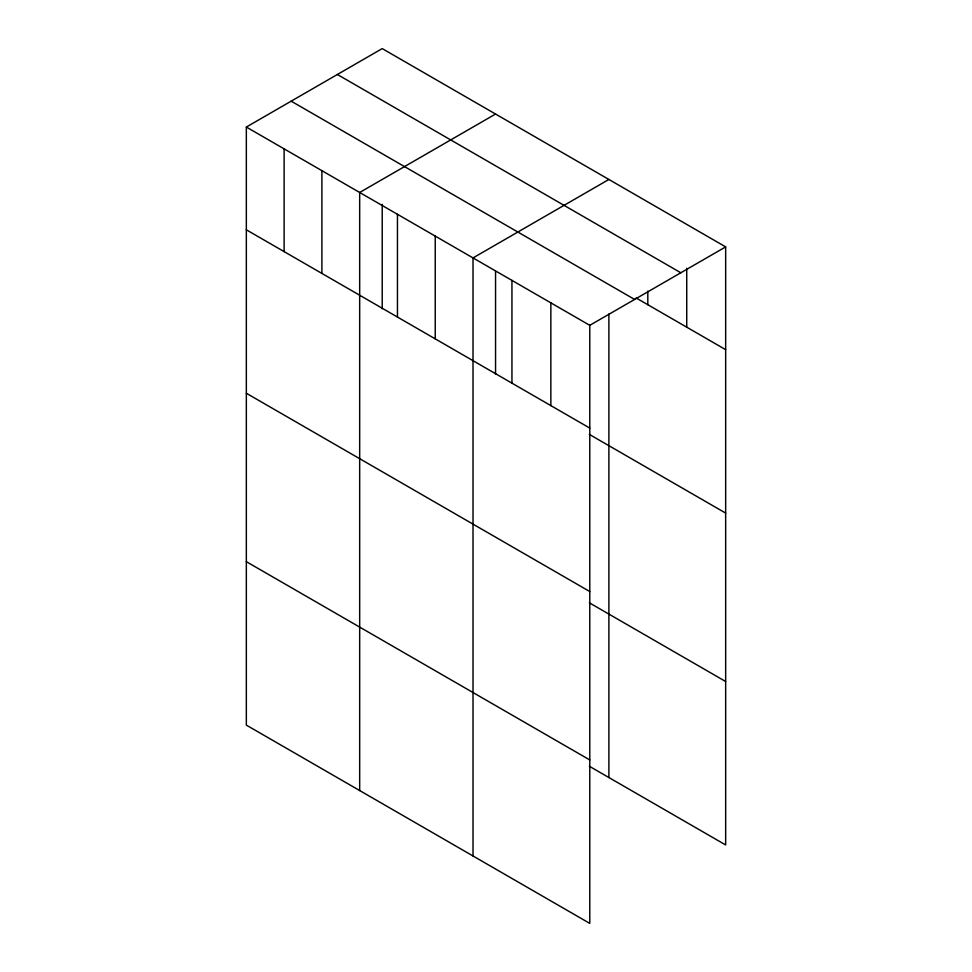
<?xml version="1.0" encoding="UTF-8"?>
<svg xmlns="http://www.w3.org/2000/svg" width="972" height="972" viewBox="0 0 972 972"><rect width="100%" height="100%" fill="white"/><g stroke="black" fill="none" stroke-linecap="round" stroke-linejoin="round"><path stroke-width="1.46" d="M246.341 127.053L589.785 325.328L589.785 923.4L246.341 725.112L246.341 127.053L382.215 48.6L725.659 246.888L725.659 844.947L589.348 766.252M495.55 114.04L359.676 192.48L359.676 790.552M608.885 179.468L473.012 257.92L473.012 855.98M589.785 325.328L725.659 246.888M337.381 74.492L680.825 272.768M636.138 297.967L725.659 349.653M291.175 101.161L634.619 299.449M246.341 229.805L589.785 428.093M589.348 434.399L725.659 513.095M246.341 393.259L589.785 591.547M589.348 602.81L725.659 681.506M246.341 561.67L589.785 759.946M686.73 268.236L686.73 327.175M647.814 291.102L647.814 304.71M608.885 314.017L608.885 777.539M550.857 302.863L550.857 405.628M511.94 280.386L511.94 383.15M495.55 271.285L495.55 374.196M435.237 236.099L435.237 338.863M397.451 214.29L397.451 317.054M382.215 204.339L382.215 308.756M321.902 170.671L321.902 273.436M284.116 148.862L284.116 251.627"/></g></svg>
